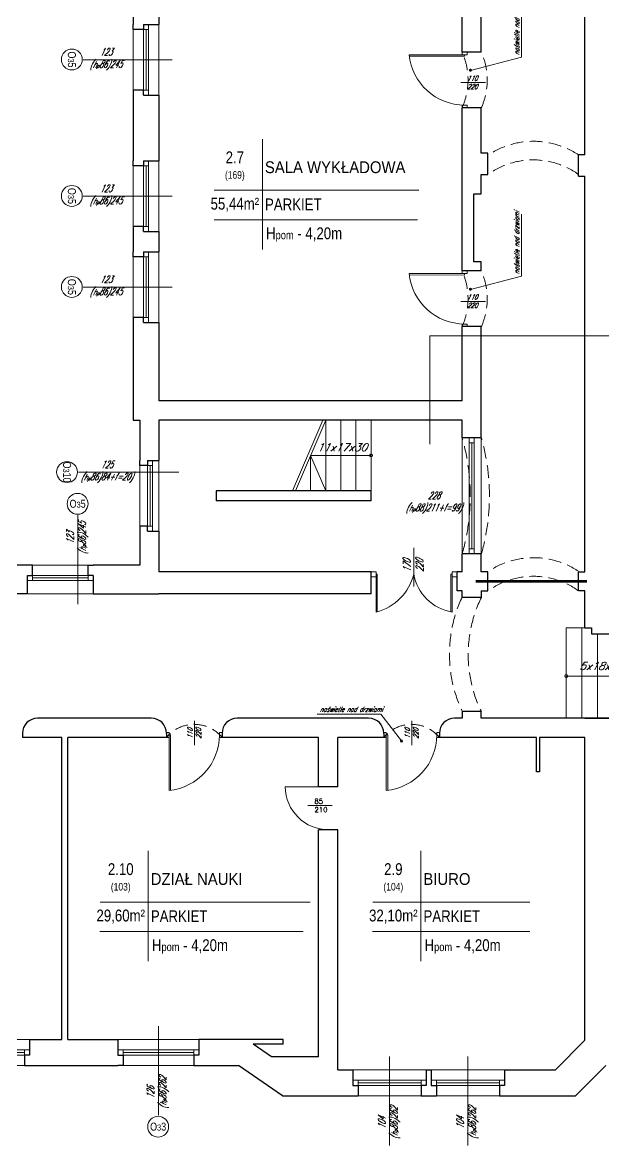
# Model space of a CAD drawing. Header units: millimetres. Extents: x -18485 to 40303, y -22087 to 35064.
# Drawn here: x 6451 to 7601, y 5087 to 7310 of the extents above; entities that cross this region are included whole.
import ezdxf

# ---------------------------------------------------------------- set-up
doc = ezdxf.new("R2010")
doc.units = ezdxf.units.MM
doc.linetypes.add('ACAD_ISO12W100', pattern=[21, 12, -3, 0, -3, 0, -3])
doc.linetypes.add('DASHED', pattern=[19.05, 12.7, -6.35])
for name, color, linetype, lineweight in [('01 parter - ściany', 2, 'Continuous', 25), ('03-01_okna', 5, 'Continuous', 15), ('03-02_schody', 6, 'Continuous', 5), ('03_drzwi', 1, 'Continuous', 0), ('04-1_widok', 251, 'Continuous', 5), ('04-2_nad', 251, 'DASHED', 5), ('05-03_opis', 10, 'Continuous', 5)]:
    doc.layers.add(name, color=color, linetype=linetype, lineweight=lineweight)
doc.styles.add('ariel', font='arial.ttf', dxfattribs={"width": 0.8})
doc.styles.add('ariel_wym', font='simplex.shx', dxfattribs={"width": 0.65, "oblique": 25})
doc.styles.get("Standard").update_dxf_attribs({"font": 'txt.shx'})

msp = doc.modelspace()

# ---------------------------------------------------------------- hatches: boundary and pattern name
at = {"layer": '03_drzwi'}
for points in [[(7340.4, 7215.4, 1), (7334.2, 7215.4, 1)], [(7340.4, 7215.4, 1), (7334.2, 7215.4, 1)], [(7340.4, 6781.9, 1), (7334.2, 6781.9, 1)], [(7204, 5887.8, 1), (7197.8, 5887.8, 1)]]:
    msp.add_hatch(color=256, dxfattribs=at).paths.add_polyline_path(points)

# ---------------------------------------------------------------- linework, layer by layer
at = {"layer": '01 parter - ściany'}
for p, q in [((7563.9, 7047.9), (7563.9, 8014)), ((7358.9, 7251), (7358.9, 7661)), ((7320.9, 7251), (7320.9, 7485)), ((6669.9, 7341), (6669.9, 7306)), ((6720.9, 7341), (6720.9, 7306)), ((6690.4, 7306), (6720.9, 7306)), ((7358.9, 7251), (7320.9, 7251)), ((6669.9, 7166), (6669.9, 7036)), ((6690.4, 7166), (6720.9, 7166)), ((6720.9, 7166), (6720.9, 7036)), ((7320.9, 6818), (7320.9, 7141)), ((7358.9, 7141), (7320.9, 7141)), ((7358.9, 7051), (7358.9, 7141)), ((7371.9, 7051), (7358.9, 7051)), ((7371.9, 7009), (7371.9, 7051)), ((7550.9, 7005.9), (7550.9, 7047.9)), ((7563.9, 7047.9), (7550.9, 7047.9)), ((6690.4, 7036), (6720.9, 7036)), ((7358.9, 6971), (7358.9, 7009)), ((7358.9, 7009), (7371.9, 7009)), ((7550.9, 7005.9), (7563.9, 7005.9)), ((7563.9, 6223), (7563.9, 7005.9)), ((7343.9, 6836), (7343.9, 6971)), ((7343.9, 6971), (7358.9, 6971)), ((6669.9, 6896), (6669.9, 6856)), ((6690.4, 6896), (6720.9, 6896)), ((6720.9, 6896), (6720.9, 6856)), ((6690.4, 6856), (6720.9, 6856)), ((7358.9, 6836), (7343.9, 6836)), ((7358.9, 6818), (7358.9, 6836)), ((7358.9, 6818), (7320.9, 6818)), ((6669.9, 6716), (6669.9, 6561)), ((6690.4, 6716), (6720.9, 6716)), ((6720.9, 6716), (6720.9, 6561)), ((7320.9, 6561), (7320.9, 6708)), ((7358.9, 6708), (7320.9, 6708)), ((7358.9, 6488), (7358.9, 6708)), ((6669.9, 6561), (6669.9, 6523)), ((7320.9, 6561), (6720.9, 6561)), ((6669.9, 6523), (6682.9, 6523)), ((6682.9, 6523), (6682.9, 6443)), ((7320.9, 6523), (6720.9, 6523)), ((6720.9, 6523), (6720.9, 6443)), ((6720.9, 6523), (6720.9, 6443)), ((7320.9, 6488), (7320.9, 6523)), ((7358.9, 6488), (7320.9, 6488)), ((6698.4, 6443), (6720.9, 6443)), ((7140.9, 6383), (6834.1, 6383)), ((6834.1, 6383), (6834.1, 6363)), ((7140.9, 6363), (7140.9, 6383)), ((7140.9, 6363), (6834.1, 6363)), ((6682.9, 6303), (6682.9, 6236)), ((6698.4, 6303), (6720.9, 6303)), ((6720.9, 6303), (6720.9, 6223)), ((6720.9, 6303), (6720.9, 6223)), ((7320.9, 6223), (7320.9, 6258)), ((7358.9, 6258), (7320.9, 6258)), ((7358.9, 6223), (7358.9, 6258)), ((6460.9, 6236), (6345.9, 6236)), ((6682.9, 6236), (6590.9, 6236)), ((7140.9, 6223), (6720.9, 6223)), ((7141, 6179), (7140.9, 6223)), ((7320.9, 6223), (7310.9, 6223)), ((7310.9, 6185), (7310.9, 6223)), ((7371.9, 6223), (7358.9, 6223)), ((7371.9, 6185), (7371.9, 6223)), ((7550.9, 6185), (7550.9, 6223)), ((7550.9, 6223), (7563.9, 6223)), ((6460.9, 6179), (6460.9, 6215.5)), ((6590.9, 6215.5), (6590.9, 6179)), ((6461, 6179), (6345.9, 6179)), ((6591, 6179), (6721, 6179)), ((7141, 6179), (6721, 6179)), ((7320.9, 6185), (7310.9, 6185)), ((7320.9, 6172), (7320.9, 6185)), ((7358.9, 6185), (7358.9, 6172)), ((7358.9, 6185), (7371.9, 6185)), ((7563.9, 6185), (7550.9, 6185)), ((7563.9, 6112), (7563.9, 6185)), ((7358.9, 6172), (7320.9, 6172)), ((7563.9, 6112), (7576.9, 6112)), ((7576.9, 6112), (7576.9, 6100)), ((7576.9, 6100), (7772.4, 6100)), ((7358.9, 5946), (7320.9, 5946)), ((7320.9, 5946), (7320.9, 5933)), ((7358.9, 5933), (7358.9, 5946)), ((6705.9, 5933), (6480.9, 5933)), ((7135.9, 5933), (6875.9, 5933)), ((7320.9, 5933), (7305.9, 5933)), ((7563.9, 5933), (7358.9, 5933)), ((7690.4, 5933), (7508.2, 5933)), ((7563.9, 5933), (7614.9, 5933)), ((6450.9, 5903), (6450.9, 5895)), ((6528.9, 5895), (6450.9, 5895)), ((6528.9, 5297), (6528.9, 5895)), ((6540.9, 5297), (6540.9, 5895)), ((6735.9, 5895), (6540.9, 5895)), ((6735.9, 5903), (6735.9, 5895)), ((6845.9, 5903), (6845.9, 5895)), ((7036.9, 5895), (6845.9, 5895)), ((7036.9, 5797.3), (7036.9, 5895)), ((7074.9, 5797.3), (7074.9, 5895)), ((7165.9, 5895), (7074.9, 5895)), ((7165.9, 5903), (7165.9, 5895)), ((7275.9, 5903), (7275.9, 5895)), ((7467.9, 5895), (7275.9, 5895)), ((7467.9, 5827), (7467.9, 5895)), ((7563.9, 5895), (7473.9, 5895)), ((7473.9, 5895), (7473.9, 5827)), ((7563.9, 5295.6), (7563.9, 5895)), ((7473.9, 5827), (7467.9, 5827)), ((7074.9, 5797.3), (7036.9, 5797.3)), ((7036.9, 5262.8), (7036.9, 5712.3)), ((7074.9, 5712.3), (7036.9, 5712.3)), ((7074.9, 5237), (7074.9, 5712.3)), ((6464.9, 5297), (6528.9, 5297)), ((6464.9, 5297), (6464.9, 5266.5)), ((6540.9, 5297), (6639.9, 5297)), ((6639.9, 5297), (6639.9, 5266.5)), ((6966.9, 5297), (6799.9, 5297)), ((6799.9, 5297), (6799.9, 5266.5)), ((6966.9, 5288.1), (6966.9, 5297)), ((7505.4, 5237), (7563.9, 5295.6)), ((6966.9, 5288.1), (6907.2, 5288)), ((6943.9, 5262.8), (6907.2, 5288)), ((6464.9, 5266.5), (6454.9, 5266.5)), ((6454.9, 5266.5), (6454.9, 5246)), ((6454.9, 5246), (6639.9, 5246)), ((6639.9, 5266.5), (6649.9, 5266.5)), ((6649.9, 5246), (6639.9, 5246)), ((6649.9, 5266.5), (6649.9, 5246)), ((6799.9, 5266.5), (6789.9, 5266.5)), ((6789.9, 5266.5), (6789.9, 5246)), ((6789.9, 5246), (6799.9, 5246)), ((6799.9, 5246), (6878.3, 5246)), ((6965.5, 5186), (6878.3, 5246)), ((7036.9, 5262.8), (6943.9, 5262.8)), ((7545.4, 5186), (7605.4, 5246)), ((7074.9, 5237), (7104.9, 5237)), ((7104.9, 5237), (7104.9, 5206.5)), ((7249.9, 5237), (7249.9, 5206.5)), ((7249.9, 5237), (7259.9, 5237)), ((7249.9, 5237), (7249.9, 5206.5)), ((7259.9, 5237), (7259.9, 5206.5)), ((7404.9, 5237), (7505.4, 5237)), ((7404.9, 5237), (7404.9, 5206.5)), ((7104.9, 5206.5), (7114.9, 5206.5)), ((7114.9, 5206.5), (7114.9, 5186)), ((7249.9, 5206.5), (7239.9, 5206.5)), ((7239.9, 5206.5), (7239.9, 5186)), ((7259.9, 5206.5), (7269.9, 5206.5)), ((7269.9, 5206.5), (7269.9, 5186)), ((7404.9, 5206.5), (7394.9, 5206.5)), ((7394.9, 5206.5), (7394.9, 5186)), ((6965.5, 5186), (7114.9, 5186)), ((7239.9, 5186), (7269.9, 5186)), ((7394.9, 5186), (7545.4, 5186))]:
    msp.add_line(p, q, dxfattribs=at)
at = {"layer": '01 parter - ściany', "linetype": 'Continuous', "lineweight": 0}
msp.add_line((7404.9, 5237), (7404.9, 5206.5), dxfattribs=at)
at = {"layer": '01 parter - ściany'}
for points in [[(6690.4, 7306), (6690.4, 7296), (6669.9, 7296), (6669.9, 7306)], [(6690.4, 7166), (6690.4, 7176), (6669.9, 7176), (6669.9, 7166)], [(6690.4, 7036), (6690.4, 7026), (6669.9, 7026), (6669.9, 7036)], [(6690.4, 6896), (6690.4, 6906), (6669.9, 6906), (6669.9, 6896)], [(6690.4, 6856), (6690.4, 6846), (6669.9, 6846), (6669.9, 6856)], [(6690.4, 6716), (6690.4, 6726), (6669.9, 6726), (6669.9, 6716)], [(6698.4, 6443), (6698.4, 6433), (6682.9, 6433), (6682.9, 6443)], [(6698.4, 6303), (6698.4, 6313), (6682.9, 6313), (6682.9, 6303)], [(6460.9, 6215.5), (6470.9, 6215.5), (6470.9, 6236), (6460.9, 6236)], [(6590.9, 6215.5), (6580.9, 6215.5), (6580.9, 6236), (6590.9, 6236)]]:
    msp.add_lwpolyline(points, dxfattribs=at)
for centre, start, end in [((6480.9, 5903), 90, 180), ((6705.9, 5903), 0, 90), ((6875.9, 5903), 90, 180), ((7135.9, 5903), 0, 90), ((7305.9, 5903), 90, 180)]:
    msp.add_arc(centre, 30, start, end, dxfattribs=at)
at = {"layer": '03-01_okna', "linetype": 'Continuous', "lineweight": 0}
for p, q in [((6669.9, 7166), (6669.9, 7306)), ((6690.4, 7166), (6690.4, 7306)), ((6700.4, 7296), (6690.4, 7296)), ((6695.4, 7176), (6695.4, 7296)), ((6700.4, 7166), (6700.4, 7306)), ((6700.4, 7306), (6700.4, 7296)), ((6700.4, 7176), (6690.4, 7176)), ((6700.4, 7166), (6700.4, 7176)), ((6669.9, 6896), (6669.9, 7036)), ((6690.4, 6896), (6690.4, 7036)), ((6700.4, 7026), (6690.4, 7026)), ((6695.4, 6906), (6695.4, 7026)), ((6700.4, 6896), (6700.4, 7036)), ((6700.4, 7036), (6700.4, 7026)), ((6700.4, 6906), (6690.4, 6906)), ((6700.4, 6896), (6700.4, 6906)), ((6669.9, 6716), (6669.9, 6856)), ((6690.4, 6716), (6690.4, 6856)), ((6700.4, 6846), (6690.4, 6846)), ((6695.4, 6726), (6695.4, 6846)), ((6700.4, 6716), (6700.4, 6856)), ((6700.4, 6856), (6700.4, 6846)), ((6700.4, 6726), (6690.4, 6726)), ((6700.4, 6716), (6700.4, 6726)), ((7334.9, 6488), (7334.9, 6258)), ((7334.9, 6478), (7344.9, 6478)), ((7339.9, 6478), (7339.9, 6268)), ((7344.9, 6488), (7344.9, 6258)), ((6682.9, 6303), (6682.9, 6443)), ((6698.4, 6303), (6698.4, 6443)), ((6708.4, 6433), (6698.4, 6433)), ((6703.4, 6313), (6703.4, 6433)), ((6708.4, 6303), (6708.4, 6443)), ((6708.4, 6443), (6708.4, 6433)), ((6708.4, 6313), (6698.4, 6313)), ((6708.4, 6303), (6708.4, 6313)), ((7334.9, 6268), (7344.9, 6268)), ((6460.9, 6236), (6590.9, 6236)), ((6460.9, 6215.5), (6590.9, 6215.5)), ((6460.9, 6205.5), (6590.9, 6205.5)), ((6470.9, 6205.5), (6470.9, 6215.5)), ((6470.9, 6210.5), (6580.9, 6210.5)), ((6580.9, 6205.5), (6580.9, 6215.5)), ((6304.9, 5276.5), (6464.9, 5276.5)), ((6314.9, 5271.5), (6454.9, 5271.5)), ((6454.9, 5276.5), (6454.9, 5266.5)), ((6639.9, 5276.5), (6799.9, 5276.5)), ((6649.9, 5276.5), (6649.9, 5266.5)), ((6649.9, 5271.5), (6789.9, 5271.5)), ((6789.9, 5276.5), (6789.9, 5266.5)), ((6304.9, 5266.5), (6464.9, 5266.5)), ((6304.9, 5246), (6454.9, 5246)), ((6639.9, 5266.5), (6799.9, 5266.5)), ((6639.9, 5246), (6799.9, 5246)), ((7104.9, 5216.5), (7249.9, 5216.5)), ((7104.9, 5206.5), (7249.9, 5206.5)), ((7114.9, 5216.5), (7114.9, 5206.5)), ((7114.9, 5211.5), (7239.9, 5211.5)), ((7239.9, 5216.5), (7239.9, 5206.5)), ((7259.9, 5216.5), (7404.9, 5216.5)), ((7259.9, 5206.5), (7404.9, 5206.5)), ((7269.9, 5216.5), (7269.9, 5206.5)), ((7269.9, 5211.5), (7394.9, 5211.5)), ((7394.9, 5216.5), (7394.9, 5206.5)), ((7114.9, 5186), (7239.9, 5186)), ((7269.9, 5186), (7394.9, 5186))]:
    msp.add_line(p, q, dxfattribs=at)
at = {"layer": '03-02_schody'}
for p, q in [((6985.5, 6383), (7045.5, 6523)), ((6990.9, 6383), (7050.9, 6523)), ((7050.9, 6523), (7050.9, 6383)), ((7080.9, 6523), (7080.9, 6383)), ((7110.9, 6523), (7110.9, 6383)), ((7140.9, 6523), (7140.9, 6383)), ((7020.9, 6453), (7140.9, 6453)), ((7020.9, 6453), (7020.9, 6383)), ((7020.9, 6453), (7050.9, 6383)), ((7576.9, 6112), (7526.9, 6112)), ((7526.9, 6112), (7526.9, 5933)), ((7557.9, 6112), (7557.9, 5933)), ((7576.9, 6100), (7576.9, 6112)), ((7576.9, 6100), (7650.9, 6100)), ((7588.9, 6100), (7588.9, 5933)), ((7650.9, 6016.5), (7526.9, 6016.5))]:
    msp.add_line(p, q, dxfattribs=at)
for centre in [(7140.9, 6453), (7526.9, 6016.5)]:
    msp.add_circle(centre, 3, dxfattribs=at)
at = {"layer": '03_drzwi'}
for p, q in [((7438.7, 7241.2), (7438.7, 7364.1)), ((7325.9, 7246), (7215.9, 7246)), ((7320.9, 7246), (7320.9, 7251)), ((7330.9, 7246), (7320.9, 7246)), ((7325.9, 7243), (7325.9, 7246)), ((7330.9, 7251), (7330.9, 7246)), ((7325.9, 7243), (7216.3, 7243.1)), ((7337.8, 7215), (7438.7, 7241.2)), ((7318.6, 7190.8), (7367.1, 7190.8)), ((7320.9, 7141), (7320.9, 7146)), ((7320.9, 7146), (7330.9, 7146)), ((7330.9, 7146), (7330.9, 7141)), ((7438.7, 6807.6), (7438.7, 6930.6)), ((7325.9, 6813), (7215.9, 6813)), ((7325.9, 6810), (7216.3, 6810.1)), ((7320.9, 6813), (7320.9, 6818)), ((7330.9, 6813), (7320.9, 6813)), ((7325.9, 6810), (7325.9, 6813)), ((7330.9, 6818), (7330.9, 6813)), ((7337.8, 6781.5), (7438.7, 6807.6)), ((7318.6, 6757.8), (7367.1, 6757.8)), ((7320.9, 6708), (7320.9, 6713)), ((7320.9, 6713), (7330.9, 6713)), ((7330.9, 6713), (7330.9, 6708)), ((7225.2, 6193.8), (7225.2, 6269.9)), ((7140.9, 6223), (7150.9, 6223)), ((7150.9, 6223), (7150.9, 6213)), ((7310.9, 6223), (7300.9, 6223)), ((7300.9, 6223), (7300.9, 6213)), ((7150.9, 6213), (7140.9, 6213)), ((7150.9, 6218), (7150.9, 6143)), ((7152.9, 6218), (7150.9, 6218)), ((7152.9, 6218), (7152.9, 6143.6)), ((7298.9, 6218), (7298.9, 6143.4)), ((7298.9, 6218), (7300.9, 6218)), ((7300.9, 6218), (7300.9, 6143)), ((7300.9, 6213), (7310.9, 6213)), ((7034.3, 5940.9), (7159.9, 5940.9)), ((7159.9, 5940.9), (7200.7, 5888.4)), ((6791.1, 5879.4), (6791.1, 5927.9)), ((7221.1, 5879.4), (7221.1, 5927.9)), ((6735.9, 5905), (6740.9, 5905)), ((6740.9, 5895), (6735.9, 5895)), ((6740.9, 5905), (6740.9, 5895)), ((6740.9, 5900), (6740.9, 5790)), ((6743.9, 5900), (6740.9, 5900)), ((6743.9, 5900), (6743.9, 5790.3)), ((6840.9, 5895), (6840.9, 5905)), ((6840.9, 5905), (6845.9, 5905)), ((6845.9, 5895), (6840.9, 5895)), ((7165.9, 5905), (7170.9, 5905)), ((7170.9, 5895), (7165.9, 5895)), ((7170.9, 5905), (7170.9, 5895)), ((7170.9, 5900), (7170.9, 5790)), ((7173.9, 5900), (7170.9, 5900)), ((7173.9, 5900), (7173.9, 5790.3)), ((7270.9, 5895), (7270.9, 5905)), ((7270.9, 5905), (7275.9, 5905)), ((7275.9, 5895), (7270.9, 5895)), ((7055.9, 5797.3), (6970.9, 5797.3)), ((7015.6, 5760.2), (7064, 5760.2))]:
    msp.add_line(p, q, dxfattribs=at)
for centre, radius, start, end in [((7326.2, 7256.8), 110.7, 185.5697, 269.8829), ((7326.2, 6823.8), 110.7, 185.5697, 269.8829), ((7124.9, 6243.1), 103.4, 284.5958, 345.983), ((7317.2, 6235.2), 93.6, 190.5716, 260.0014), ((6730.2, 5900.2), 110.7, 275.5697, 359.8829), ((7160.2, 5900.2), 110.7, 275.5697, 359.8829), ((7056.6, 5798), 85.7, 180.46, 270.46)]:
    msp.add_arc(centre, radius, start, end, dxfattribs=at)
at = {"layer": '04-1_widok'}
for p, q in [((6720.9, 7166), (6720.9, 7306)), ((6720.9, 6896), (6720.9, 7036)), ((6720.9, 6716), (6720.9, 6856)), ((7320.9, 6488), (7320.9, 6258)), ((7358.9, 6488), (7358.9, 6258)), ((6720.9, 6303), (6720.9, 6443)), ((6591, 6179), (6461, 6179)), ((6464.9, 5297), (6304.9, 5297)), ((6799.9, 5297), (6639.9, 5297)), ((7249.9, 5237), (7104.9, 5237)), ((7404.9, 5237), (7259.9, 5237))]:
    msp.add_line(p, q, dxfattribs=at)
at = {"layer": '04-2_nad', "ltscale": 2}
for centre, radius, start, end in [((7197.6, 7196), 135, 335.957, 24.043), ((7235.6, 7196), 135, 335.957, 24.043), ((7462.1, 6914.2), 160.5, 56.3931, 124.1728), ((7461.6, 6884.5), 153.4, 54.8038, 125.7649), ((7197.6, 6763), 135, 335.957, 24.043), ((7235.6, 6763), 135, 335.957, 24.043), ((6915.9, 6373), 421.1, 344.1496, 15.8504), ((6953.9, 6373), 421.1, 344.1496, 15.8504), ((7462.1, 6090.2), 160.5, 56.3931, 124.1728), ((7461.6, 6060.5), 153.4, 54.8038, 125.7649), ((7563.8, 6059.9), 267.9, 155.0503, 204.9497), ((7590.8, 6059), 257.9, 154.0151, 205.9849), ((6790.9, 5849.7), 71.2, 39.4665, 140.5335), ((7220.9, 5849.7), 71.2, 39.4665, 140.5335)]:
    msp.add_arc(centre, radius, start, end, dxfattribs=at)
at = {"layer": '05-03_opis', "lineweight": 0}
for p, q in [((6747.3, 7236), (6571.3, 7236)), ((6747.3, 6966), (6571.3, 6966)), ((6747.3, 6786), (6571.3, 6786)), ((6760.3, 6419.6), (6561.8, 6419.6)), ((6560.6, 6158.6), (6560.6, 6334.6)), ((6719.9, 5323.4), (6719.9, 5147.4)), ((7177.4, 5263.4), (7177.4, 5087.4)), ((7332.4, 5263.4), (7332.4, 5087.4))]:
    msp.add_line(p, q, dxfattribs=at)
at = {"layer": '05-03_opis'}
for p, q in [((6925.7, 7079), (6925.7, 6860.6)), ((6830.4, 6977.9), (7235, 6977.9)), ((6830.2, 6919.5), (7232.3, 6919.5)), ((7256.7, 6689.7), (8221.2, 6689.7)), ((7256.7, 6689.7), (7256.7, 6475.2)), ((6699.8, 5670.4), (6699.8, 5452)), ((7239.3, 5670.4), (7239.3, 5452)), ((6604.6, 5569.3), (7020.1, 5569.3)), ((7144, 5569.3), (7455, 5569.3)), ((6604.3, 5510.9), (7006.4, 5510.9)), ((7143.8, 5510.9), (7455, 5510.9))]:
    msp.add_line(p, q, dxfattribs=at)
at = {"layer": '05-03_opis', "linetype": 'ACAD_ISO12W100', "ltscale": 5, "const_width": 5}
msp.add_lwpolyline([(7347.4, 6204), (7568, 6204)], dxfattribs=at)
at = {"layer": '05-03_opis', "lineweight": 0}
for centre in [(6548.6, 7236.5), (6548.6, 6966.5), (6548.6, 6786.5), (6539.1, 6420.1), (6560.1, 6357.3), (6719.4, 5124.7)]:
    msp.add_circle(centre, 20.7, dxfattribs=at)

# ---------------------------------------------------------------- texts
at = {"layer": '03_drzwi', "attachment_point": 1, "style": 'ariel_wym'}
for s, insert, char_height, width, rotation in [('naświetle nad drzwiami', (7424.1, 7245.1), 10, 131.796, 90), ('naświetle nad drzwiami', (7424.1, 6811.5), 10, 131.796, 90), ('170\\P220', (7204.4, 6221.9), 15, 46.175, 91), ('110\\P220', (6777.7, 5892.4), 10, 46.175, 90.5664), ('110\\P220', (7207.7, 5892.4), 10, 46.175, 90.5664)]:
    msp.add_mtext(s, dxfattribs=dict(at, insert=insert, char_height=char_height, width=width, rotation=rotation))
at = {"layer": '03_drzwi', "char_height": 10, "attachment_point": 1, "style": 'ariel_wym'}
for s, insert, width in [('110\\P220', (7330.6, 7204.5), 46.175), ('110\\P220', (7330.6, 6771.5), 46.175), ('naświetle nad drzwiami', (7039.2, 5955.5), 131.796)]:
    msp.add_mtext(s, dxfattribs=dict(at, insert=insert, width=width))
at = {"layer": '03_drzwi', "insert": (7028.6, 5773.6), "char_height": 10, "width": 46.175, "attachment_point": 1, "rotation": 0.5664}
msp.add_mtext('85\\P210', dxfattribs=at)
at = {"layer": '05-03_opis', "lineweight": 0, "attachment_point": 5}
for s, insert, char_height, width, rotation, style in [('O{\\H0.7576x;3}5', (6548.6, 7236.5), 15.84, 75.194, 270, 'ariel'), ('O{\\H0.7576x;3}5', (6548.6, 6966.5), 15.84, 75.194, 270, 'ariel'), ('O{\\H0.7576x;3}5', (6548.6, 6786.5), 15.84, 75.194, 270, 'ariel'), ('O{\\H0.7576x;3}10', (6539.1, 6420.1), 15.84, 75.194, 270, 'ariel'), ('123\\P({\\H0.8333x;h\\H0.6x;p}86)245', (6559.5, 6289.8), 14.4, 62.661, 90, 'ariel_wym'), ('126\\P({\\H0.8333x;h\\H0.6x;p}86)262', (6718.8, 5192.3), 14.4, 62.661, 90, 'ariel_wym'), ('104\\P({\\H0.8333x;h\\H0.6x;p}86)262', (7176.4, 5132.3), 14.4, 62.661, 90, 'ariel_wym'), ('104\\P({\\H0.8333x;h\\H0.6x;p}86)262', (7331.4, 5132.3), 14.4, 62.661, 90, 'ariel_wym')]:
    msp.add_mtext(s, dxfattribs=dict(at, insert=insert, char_height=char_height, width=width, rotation=rotation, style=style))
for s, insert, char_height, width, style in [('123\\P({\\H0.8333x;h\\H0.6x;p}86)245', (6616.2, 7237.1), 14.4, 62.661, 'ariel_wym'), ('123\\P({\\H0.8333x;h\\H0.6x;p}86)245', (6616.2, 6967.1), 14.4, 62.661, 'ariel_wym'), ('123\\P({\\H0.8333x;h\\H0.6x;p}86)245', (6616.2, 6787.1), 14.4, 62.661, 'ariel_wym'), ('{\\W1;11x17x30}', (7082.8, 6469.1), 15, 55, 'ariel_wym'), ('125\\P({\\H0.8333x;h\\H0.6x;p}86)84+f=20)', (6617.9, 6420.6), 14.4, 85.145, 'ariel_wym'), ('228\\P({\\H0.8333x;h\\H0.6x;p}88)211+f=99)', (7265.1, 6359.6), 14.4, 50.473, 'ariel_wym'), ('O{\\H0.7576x;3}5', (6560.1, 6357.3), 15.84, 75.194, 'ariel'), ('{\\W1;5x18x30}', (7595.8, 6036.3), 15, 55, 'ariel_wym'), ('O{\\H0.7576x;3}3', (6719.4, 5124.7), 15.84, 75.194, 'ariel')]:
    msp.add_mtext(s, dxfattribs=dict(at, insert=insert, char_height=char_height, width=width, style=style))
at = {"layer": '05-03_opis', "char_height": 23.423, "style": 'ariel'}
for s, insert, width, attachment_point in [('{\\fArial|b0|i0|c238|p34;2.7\\P\\H0.6404x;(169)}', (6871.2, 7025.4), 108.913, 5), ('\\W0.9;{\\fArial|b0|i0|c238|p34;SALA WYKŁADOWA}', (6930.6, 7023.2), 356.637, 4), ('{\\fArial|b0|i0|c238|p34;55,44m²}', (6871.2, 6949), 108.913, 5), ('{\\fArial|b0|i0|c238|p34;PARKIET}', (6930.9, 6949.8), 322.789, 4), ('{\\fArial|b0|i0|c238|p34; H\\H0.7x;pom\\H1.429x; - 4,20m}', (6925.7, 6890.1), 322.789, 4), ('{\\fArial|b0|i0|c238|p34;2.10\\P\\H0.6404x;(103)}', (6645.4, 5616.8), 108.913, 5), ('{\\fArial|b0|i0|c238|p34;2.9\\P\\H0.6404x;(104)}', (7184.8, 5616.8), 108.913, 5), ('\\W0.9;{\\fArial|b0|i0|c238|p34;DZIAŁ NAUKI}', (6704.7, 5614.6), 356.637, 4), ('\\W0.9;{\\fArial|b0|i0|c238|p34;BIURO}', (7244.2, 5614.6), 356.637, 4), ('{\\fArial|b0|i0|c238|p34;29,60m²}', (6645.4, 5540.4), 108.913, 5), ('{\\fArial|b0|i0|c238|p34;PARKIET}', (6705, 5541.2), 322.789, 4), ('{\\fArial|b0|i0|c238|p34;32,10m²}', (7184.8, 5540.4), 108.913, 5), ('{\\fArial|b0|i0|c238|p34;PARKIET}', (7244.5, 5541.2), 322.789, 4), ('{\\fArial|b0|i0|c238|p34; H\\H0.7x;pom\\H1.429x; - 4,20m}', (6699.8, 5481.4), 322.789, 4), ('{\\fArial|b0|i0|c238|p34; H\\H0.7x;pom\\H1.429x; - 4,20m}', (7239.3, 5481.4), 322.789, 4)]:
    msp.add_mtext(s, dxfattribs=dict(at, insert=insert, width=width, attachment_point=attachment_point))

doc.saveas('drawing.dxf')
